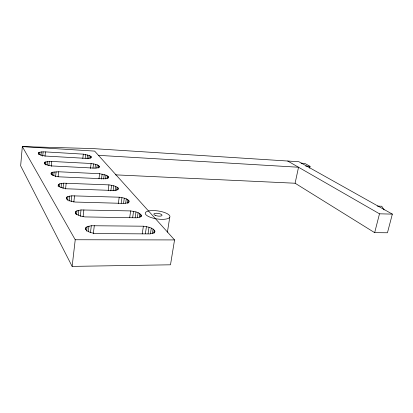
<?xml version="1.0" encoding="UTF-8"?>
<svg xmlns="http://www.w3.org/2000/svg" width="413" height="413" viewBox="0 0 413 413"><rect width="100%" height="100%" fill="white"/><g stroke="black" fill="none" stroke-linecap="round" stroke-linejoin="round"><path stroke-width="0.62" d="M38.6 154.431L38.781 152.547L41.295 151.917L45.451 151.891L83.312 154.147L89.136 155.458L91.118 156.615L91.345 157.172L90.168 158.05L87.117 158.427L45.306 156.042L41.821 155.34L39.013 154.199L38.363 153.6L38.285 153.037L38.781 152.547M39.571 154.668L39.808 152.165M40.933 155.66L41.295 151.917M42.715 156.176L43.138 151.814M45.022 156.238L45.451 151.891M44.645 164.069L44.831 162.17L49.338 161.323L91.103 163.491C93.844 164.167 97.958 164.013 99.559 166.733L98.382 167.714L95.238 168.158L51.733 165.949L48.089 165.215L45.125 163.982L44.434 163.331L44.33 162.712L44.831 162.17M45.575 164.895L45.884 161.741M47.051 165.226L47.423 161.452M48.894 165.716L49.338 161.323M51.233 166.393L51.739 161.38M51.264 174.632L51.46 172.711L52.544 172.226L58.625 171.772L99.605 173.697L105.991 175.158L108.237 176.516L108.536 177.187L107.365 178.277L104.122 178.803L58.791 176.821L54.965 176.041L51.831 174.714L51.088 173.997L50.959 173.315L51.46 172.711M52.219 175.417L52.544 172.226M53.742 175.711L54.134 171.896M55.595 176.805L56.122 171.731M58.094 176.836L58.625 171.772M58.125 186.253L58.259 184.988L58.754 184.317L59.87 183.764L63.576 183.176L108.934 184.885C112.073 185.365 115.537 185.783 118.046 187.915L118.392 188.653L118.113 189.324L117.225 189.882L113.885 190.501L66.56 188.793L60.628 187.29L59.219 186.531L58.414 185.747L58.259 184.988M58.553 186.201L58.754 184.317M59.534 186.903L59.87 183.764M61.047 187.755L61.511 183.377M62.972 188.793L63.576 183.176M65.559 188.963L66.188 183.191M66.612 199.061L66.818 197.14L67.964 196.516L71.816 195.819L119.202 197.202C122.604 197.879 127.276 198.008 129.248 201.296L129.001 202.045L128.107 202.675L124.654 203.408L75.166 202.055L70.928 201.183L67.396 199.613L66.519 198.746L66.328 197.899L66.818 197.14M67.541 200.346L67.964 196.516M69.1 201.152L69.668 196.067M71.175 201.529L71.816 195.819M73.829 202.138L74.546 195.808M75.553 214.032L75.842 211.492L77.014 210.775L81.025 209.943L130.637 210.924C134.302 211.611 139.258 211.848 141.36 215.39L141.174 216.649M82.806 158.525L83.312 154.147M76.575 214.579L77.014 210.775M72.136 266.395L20.65 165.809L22.328 146.605L94.639 151.106L174.549 239.927L170.492 264.805L72.136 266.395L75.233 239.752L22.328 146.605L92.269 148.546L298.909 161.741L392.35 214.12L387.451 232.767L374.658 232.658L295.104 183.233L115.49 174.849M78.196 215.302L78.78 210.248M85.181 158.251L85.62 154.498M80.282 216.242L81.025 209.943M87.081 158.69L87.52 154.937M88.769 158.592L89.136 155.458M83.065 216.81L83.88 209.897M90.07 158.54L90.364 156.031M90.968 157.874L91.118 156.615M90.499 168.525L91.103 163.491M92.977 168.256L93.503 163.853M85.708 229.452L85.94 227.548L87.138 226.722L91.314 225.73L143.373 226.2C147.338 226.892 152.614 227.269 154.854 231.104L154.57 232.984M86.601 231.151L87.138 226.722M95.036 168.091L95.496 164.317M88.279 231.776L88.971 226.102M96.807 168.024L97.194 164.875M98.18 168.019L98.495 165.494M90.462 232.643L91.314 225.73M99.146 167.389L99.301 166.129M98.981 178.772L99.605 173.697M93.302 233.794L94.314 225.643M101.484 179.144L102.119 174.069M103.642 178.999L104.205 174.56M105.511 178.968L105.991 175.158M107.044 178.37L107.37 175.83M107.994 178.431L108.237 176.516M108.211 190.486L108.934 184.885M110.834 190.868L111.562 185.272M113.1 190.77L113.751 185.793M115.067 190.796L115.64 186.439M116.693 190.279L117.106 187.161M117.798 189.794L118.046 187.915M118.355 203.516L119.202 197.202M121.19 203.284L121.959 197.605M123.575 203.211L124.267 198.163M125.66 203.279L126.27 198.854M127.307 203.444L127.834 199.644M128.5 203.015L128.851 200.475M129.672 217.796L130.637 210.924M132.65 217.584L133.538 211.342M135.175 217.558L135.975 211.936M137.384 217.692L138.107 212.69M139.238 217.315L139.785 213.557M140.528 216.99L140.895 214.476M142.242 233.856L143.373 226.2M145.386 233.644L146.429 226.634M148.06 233.65L149.016 227.274M150.44 233.696L151.287 228.1M152.433 233.417L153.094 229.055M153.837 233.2L154.312 230.077M167.394 232.183L169.764 217.279A12.467 4.027 8.5 0 0 153.357 210.568A12.467 4.027 8.5 0 0 149.682 217.021A12.467 4.027 8.5 0 0 169.764 217.279M154.854 231.104L154.679 232.06L153.786 232.88L150.11 233.908L95.615 233.567C92.14 233.009 88.212 232.343 85.759 229.592L85.465 228.523L85.94 227.548M295.104 183.233L298.532 167.244L98.454 155.345M309.647 168.194L310.055 166.336L304.773 163.398L301.092 163.166M374.658 232.658L379.495 213.81L287.716 161.024M141.36 215.39L141.138 216.236L140.244 216.954L136.682 217.816L84.81 216.913L80.323 215.984L76.55 214.259L75.594 213.294L75.357 212.349L75.842 211.492M75.233 239.752L174.549 239.927M379.495 213.81L392.35 214.12M377.353 206.097L381.731 206.247L384.136 209.943M305.718 166.072L310.055 166.336M155.443 215.457A4.151 1.342 8.5 0 0 162.004 215.421A4.151 1.342 8.5 0 0 156.326 213.247A4.151 1.342 8.5 0 0 155.443 215.457"/></g></svg>
